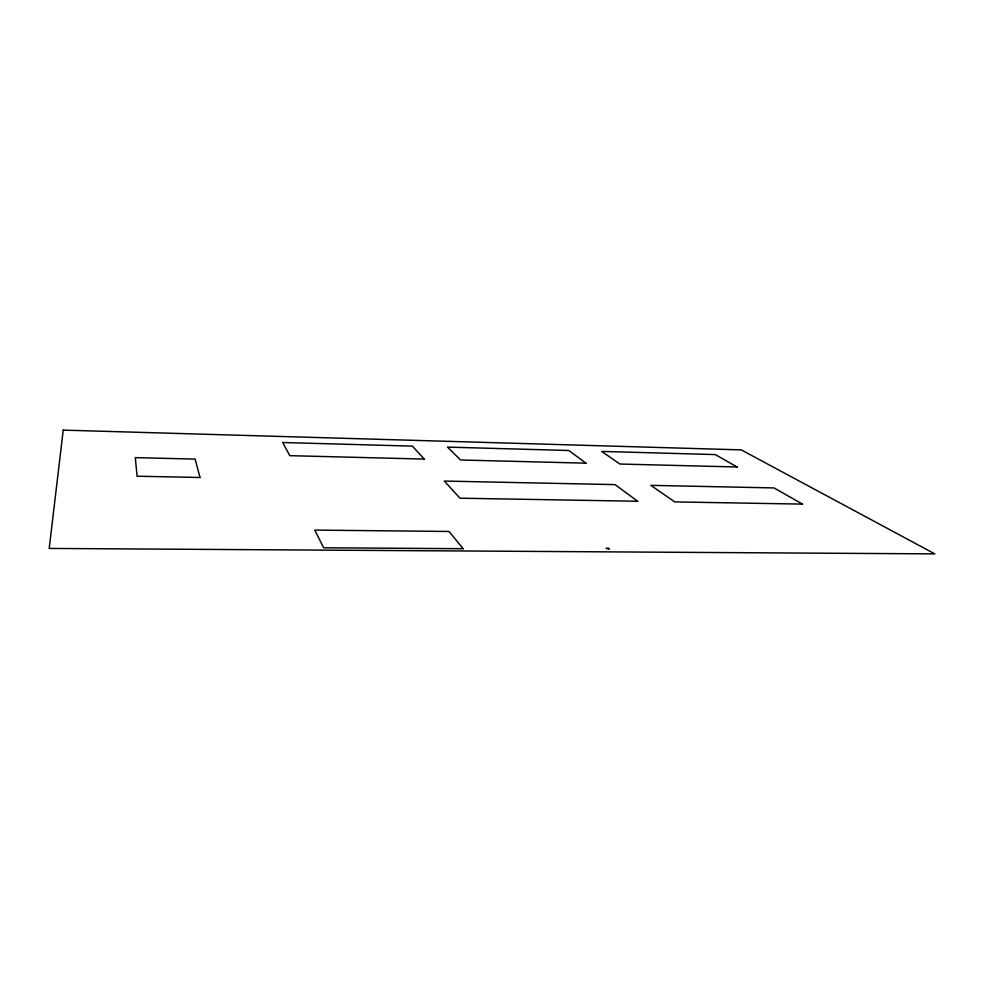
<?xml version="1.0" encoding="UTF-8"?>
<svg xmlns="http://www.w3.org/2000/svg" width="984" height="984" viewBox="0 0 984 984"><rect width="100%" height="100%" fill="white"/><g stroke="black" fill="none" stroke-linecap="round" stroke-linejoin="round"><path stroke-width="1.48" d="M63.234 430.119L49.2 548.432L934.8 553.881L741.26 449.885L63.234 430.119M608.555 548.322L606.156 548.309L609.453 549.109L608.555 548.322M463.132 548.703L323.638 547.768L314.757 530.093L449.061 531.471L463.132 548.703M637.657 501.262L459.983 498.199L444.325 481.065L615.074 484.62L637.657 501.262M802.526 504.115L674.79 501.901L650.818 485.358L774.014 487.929L802.526 504.115M199.998 477.498L137.084 476.207L135.312 457.634L195.127 459.085L199.998 477.498M424.215 459.073L289.776 455.666L282.691 442.505L412.382 446.121L424.215 459.073M585.972 463.169L460.573 459.995L447.499 447.105L568.777 450.488L585.972 463.169M737.139 466.994L619.92 464.03L601.654 451.41L715.294 454.583L737.139 466.994"/></g></svg>
